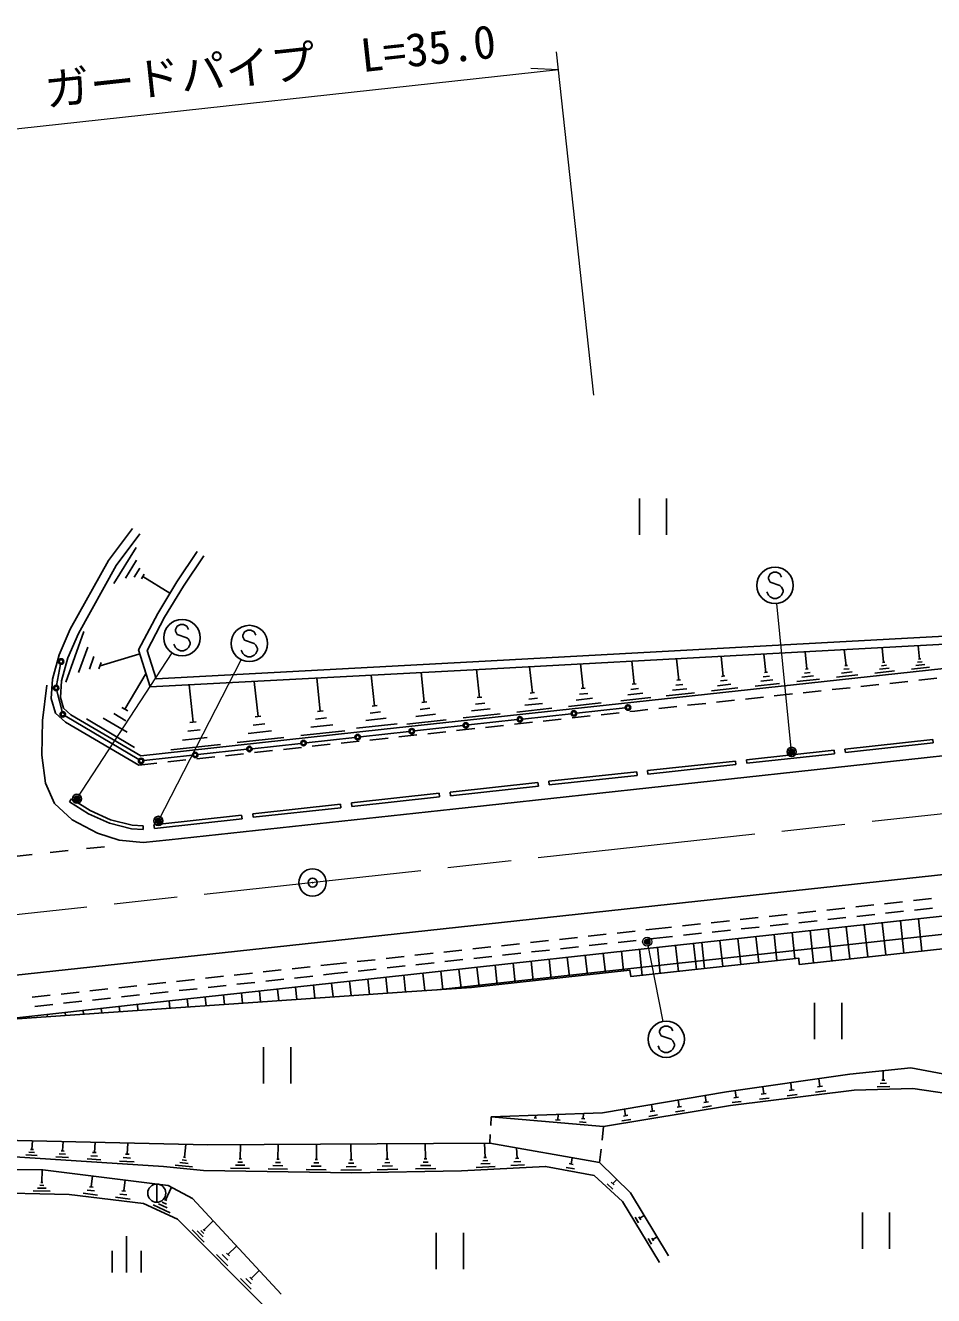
# Model space of a CAD drawing. Units: millimetres, scale not verified. Extents: x 40000 to 680000, y 20000 to 380000.
# Drawn here: x 367930 to 417952, y 259218 to 329141 of the extents above; entities that cross this region are included whole.
import ezdxf
from ezdxf.enums import TextEntityAlignment as Align

# ---------------------------------------------------------------- set-up
doc = ezdxf.new("R2010")
doc.units = ezdxf.units.MM
doc.header["$LTSCALE"] = 1000
doc.header["$PDMODE"] = 32
doc.header["$PDSIZE"] = 500
doc.linetypes.add('CHAIN', pattern=[18.5, 12, -1.5, 3.5, -1.5])
for name, color, linetype, lineweight in [('M-BGD', 7, 'Continuous', 25), ('M-BMK', 2, 'CHAIN', 13), ('M-BMK-SRVR', 3, 'Continuous', 25), ('M-STR-HTXT', 7, 'Continuous', 13), ('M-STR-STRC', 7, 'Continuous', 25)]:
    doc.layers.add(name, color=color, linetype=linetype, lineweight=lineweight)
doc.styles.add('ＭＳ ゴシック', font='')
doc.styles.get('ＭＳ ゴシック').set_extended_font_data('MS Gothic')

msp = doc.modelspace()

# ---------------------------------------------------------------- linework, layer by layer
at = {"layer": 'M-BGD'}
for p, q in [((401749, 303093), (401749, 301093)), ((403249, 303093), (403249, 301093)), ((372800, 298424), (374025, 300406)), ((373437, 298715), (374049, 299706)), ((373920, 298759), (374226, 299254)), ((374327, 298679), (374480, 298926)), ((374404, 298803), (375890, 297884)), ((370148, 292992), (371145, 295785)), ((370863, 293524), (371361, 294921)), ((371453, 293707), (371702, 294406)), ((372043, 293890), (374175, 294521)), ((406367, 293317), (406248, 294407)), ((408718, 293521), (408608, 294535)), ((410971, 293717), (410869, 294657)), ((413129, 293904), (413035, 294774)), ((415197, 294084), (415110, 294886)), ((417178, 294256), (417098, 294993)), ((371980, 293716), (372105, 294065)), ((395856, 292401), (395699, 293835)), ((398646, 292645), (398500, 293987)), ((401461, 292890), (401324, 294140)), ((403913, 293103), (403786, 294274)), ((411049, 293725), (410893, 293708)), ((413295, 293727), (413005, 293695)), ((413202, 293912), (413057, 293896)), ((415503, 293757), (414969, 293699)), ((415350, 293920), (415083, 293891)), ((415264, 294091), (415130, 294077)), ((417723, 293818), (416741, 293711)), ((417460, 293955), (416969, 293902)), ((417319, 294106), (417074, 294079)), ((417240, 294263), (417117, 294249)), ((373399, 291500), (374580, 293482)), ((380744, 291092), (380534, 293026)), ((384174, 291388), (383977, 293209)), ((387161, 291688), (386979, 293369)), ((389901, 291883), (389723, 293515)), ((392942, 292147), (392775, 293677)), ((404011, 293114), (403816, 293093)), ((406575, 293094), (406212, 293055)), ((406458, 293327), (406276, 293307)), ((409105, 293107), (408429, 293034)), ((408912, 293314), (408574, 293277)), ((408803, 293530), (408634, 293512)), ((411666, 293158), (410413, 293022)), ((411330, 293333), (410703, 293265)), ((411150, 293525), (410837, 293491)), ((413772, 293388), (412613, 293262)), ((413461, 293550), (412882, 293486)), ((415790, 293608), (414721, 293491)), ((415540, 292920), (416534, 293028)), ((417131, 293093), (418125, 293201)), ((377163, 290783), (376941, 292835)), ((395975, 292414), (395736, 292388)), ((398903, 292371), (398455, 292322)), ((398758, 292657), (398534, 292632)), ((401938, 292380), (401105, 292289)), ((401699, 292635), (401283, 292589)), ((401565, 292901), (401356, 292879)), ((404778, 292408), (403218, 292238)), ((404360, 292626), (403580, 292541)), ((404137, 292864), (403747, 292822)), ((407173, 292669), (405719, 292511)), ((406783, 292872), (406056, 292792)), ((409468, 292919), (408116, 292772)), ((409177, 292230), (410172, 292338)), ((410768, 292403), (411762, 292510)), ((412359, 292575), (413353, 292683)), ((413949, 292748), (414944, 292856)), ((373564, 291402), (373234, 291599)), ((387301, 291703), (387021, 291673)), ((390037, 291898), (389765, 291869)), ((393234, 291835), (392725, 291780)), ((393070, 292161), (392815, 292134)), ((396403, 291816), (395447, 291712)), ((396129, 292109), (395651, 292057)), ((399639, 291847), (397849, 291652)), ((399159, 292097), (398264, 291999)), ((402385, 292148), (400718, 291965)), ((402815, 291540), (403809, 291648)), ((404405, 291712), (405400, 291820)), ((405996, 291885), (406990, 291993)), ((407587, 292057), (408581, 292165)), ((373933, 289392), (371291, 290966)), ((373535, 290226), (372214, 291013)), ((373467, 290863), (372807, 291257)), ((380905, 291110), (380583, 291075)), ((384522, 291016), (383915, 290951)), ((384326, 291405), (384023, 291372)), ((387803, 291002), (386682, 290880)), ((387482, 291345), (386922, 291284)), ((391108, 290915), (388933, 290677)), ((390524, 291218), (389437, 291099)), ((390213, 291551), (389669, 291491)), ((394074, 291239), (392034, 291016)), ((393527, 291523), (392507, 291412)), ((396916, 291550), (395004, 291341)), ((396452, 290845), (397447, 290954)), ((398043, 291019), (399037, 291128)), ((399634, 291193), (400628, 291302)), ((401224, 291367), (401504, 291397)), ((401504, 291397), (402218, 291475)), ((377555, 290365), (376871, 290290)), ((377334, 290802), (376992, 290765)), ((381482, 290303), (380193, 290163)), ((381113, 290697), (380469, 290628)), ((385520, 290306), (383092, 290043)), ((384869, 290645), (383655, 290513)), ((388403, 290689), (386162, 290446)), ((390090, 290150), (391084, 290259)), ((391681, 290324), (392675, 290432)), ((393271, 290498), (394265, 290606)), ((394862, 290671), (395856, 290780)), ((378679, 289564), (375944, 289267)), ((377946, 289946), (376578, 289797)), ((382173, 289943), (379595, 289663)), ((383728, 289458), (384722, 289566)), ((385319, 289630), (386313, 289738)), ((386909, 289803), (387580, 289875)), ((387580, 289875), (387903, 289911)), ((388500, 289976), (389494, 290085)), ((417906, 289839), (413071, 289305)), ((417928, 289641), (413093, 289106)), ((417928, 289641), (417906, 289839)), ((377365, 288768), (378359, 288876)), ((378956, 288940), (379950, 289048)), ((380547, 289113), (381541, 289221)), ((382137, 289285), (383131, 289393)), ((412475, 289243), (407640, 288719)), ((412497, 289044), (407662, 288520)), ((412497, 289044), (412475, 289243)), ((413093, 289106), (413071, 289305)), ((374184, 288423), (375178, 288531)), ((375775, 288595), (376769, 288703)), ((407035, 288644), (402198, 288118)), ((402219, 287919), (402198, 288118)), ((407057, 288446), (402219, 287919)), ((407057, 288446), (407035, 288644)), ((407662, 288520), (407640, 288719)), ((396163, 287463), (391328, 286930)), ((396185, 287264), (396163, 287463)), ((401599, 288054), (396766, 287535)), ((396787, 287336), (396766, 287535)), ((401620, 287855), (396787, 287336)), ((401620, 287855), (401599, 288054)), ((390719, 286871), (385892, 286336)), ((390741, 286672), (390719, 286871)), ((391350, 286731), (391328, 286930)), ((396185, 287264), (391350, 286731)), ((370354, 286404), (370462, 286573)), ((385280, 286270), (380453, 285744)), ((385301, 286071), (380475, 285546)), ((385301, 286071), (385280, 286270)), ((385914, 286137), (385892, 286336)), ((390741, 286672), (385914, 286137)), ((379841, 285669), (375013, 285134)), ((379863, 285470), (375035, 284936)), ((379863, 285470), (379841, 285669)), ((380475, 285546), (380453, 285744)), ((374410, 284877), (374424, 285077)), ((375035, 284936), (375013, 285134)), ((412070, 280438), (413064, 280547)), ((413661, 280612), (414655, 280721)), ((415251, 280786), (416246, 280895)), ((416842, 280960), (417836, 281069)), ((416898, 280443), (417893, 280552)), ((405708, 279743), (406702, 279851)), ((407299, 279917), (408293, 280025)), ((408889, 280090), (409883, 280199)), ((410480, 280264), (411474, 280373)), ((410536, 279747), (411530, 279856)), ((412127, 279921), (413121, 280030)), ((413717, 280095), (414712, 280204)), ((415127, 279743), (415321, 277969)), ((415308, 280269), (416302, 280378)), ((416121, 279852), (416315, 278077)), ((417115, 279960), (417309, 278186)), ((398929, 278999), (399923, 279109)), ((400520, 279174), (401514, 279283)), ((402110, 279349), (402817, 279427)), ((402817, 279427), (403521, 279504)), ((404118, 279569), (405112, 279678)), ((404174, 279052), (405168, 279161)), ((405270, 277662), (423875, 279692)), ((405765, 279226), (406759, 279334)), ((407355, 279400), (408349, 279508)), ((408946, 279574), (409940, 279682)), ((409162, 279092), (409318, 277667)), ((410157, 279201), (410312, 277776)), ((411151, 279309), (411344, 277535)), ((412145, 279418), (412338, 277644)), ((413139, 279526), (413332, 277752)), ((414133, 279635), (414327, 277861)), ((392568, 278300), (393562, 278409)), ((394158, 278475), (395152, 278584)), ((395748, 278650), (396742, 278759)), ((397339, 278825), (398333, 278934)), ((397396, 278308), (398390, 278417)), ((398986, 278482), (399980, 278592)), ((400576, 278657), (401570, 278767)), ((402167, 278832), (402874, 278910)), ((402742, 278390), (402900, 276957)), ((402874, 278910), (403578, 278987)), ((403736, 278499), (403894, 277067)), ((404730, 278608), (404887, 277177)), ((405186, 278658), (405342, 277227)), ((406180, 278767), (406336, 277337)), ((407174, 278875), (407330, 277447)), ((408168, 278984), (408324, 277557)), ((386206, 277601), (387200, 277710)), ((387796, 277776), (388790, 277885)), ((389387, 277950), (390381, 278060)), ((390618, 276050), (405270, 277661)), ((390977, 278125), (391971, 278235)), ((391034, 277608), (392028, 277718)), ((392624, 277783), (393618, 277892)), ((394215, 277958), (395209, 278067)), ((395784, 277624), (395902, 276548)), ((395805, 278133), (396799, 278242)), ((396778, 277734), (396896, 276658)), ((397772, 277843), (397890, 276767)), ((398766, 277952), (398884, 276877)), ((399760, 278062), (399878, 276986)), ((400754, 278171), (400872, 277096)), ((401748, 278280), (401906, 276848)), ((379437, 276861), (380431, 276969)), ((381028, 277034), (382022, 277143)), ((382618, 277208), (383612, 277317)), ((384209, 277382), (384902, 277458)), ((384351, 276874), (384959, 276941)), ((384902, 277458), (385609, 277535)), ((384959, 276941), (385666, 277018)), ((386263, 277084), (387257, 277193)), ((387853, 277259), (388847, 277368)), ((389443, 277434), (390437, 277543)), ((389820, 276968), (389926, 276005)), ((390814, 277078), (390925, 276070)), ((391808, 277187), (391924, 276136)), ((392802, 277296), (392920, 276219)), ((393796, 277406), (393914, 276329)), ((394790, 277515), (394908, 276438)), ((373075, 276166), (374069, 276274)), ((374665, 276339), (375659, 276448)), ((376256, 276513), (377250, 276622)), ((377846, 276687), (378841, 276795)), ((377989, 276179), (378983, 276288)), ((379579, 276353), (380573, 276462)), ((381170, 276527), (382164, 276635)), ((382760, 276701), (383754, 276809)), ((382808, 276199), (382882, 275522)), ((383802, 276308), (383880, 275591)), ((384796, 276417), (384879, 275660)), ((385790, 276526), (385877, 275729)), ((386784, 276635), (386876, 275798)), ((387778, 276744), (387874, 275867)), ((388772, 276853), (388873, 275936)), ((368303, 275645), (369297, 275753)), ((369894, 275818), (370888, 275927)), ((371484, 275992), (372478, 276101)), ((371626, 275484), (372621, 275593)), ((373217, 275658), (374211, 275767)), ((374808, 275832), (375802, 275940)), ((376398, 276006), (377392, 276114)), ((376843, 275545), (376891, 275109)), ((377837, 275654), (377890, 275178)), ((378832, 275763), (378888, 275247)), ((379826, 275872), (379887, 275316)), ((380820, 275981), (380885, 275384)), ((381814, 276090), (381883, 275453)), ((368445, 275137), (369439, 275246)), ((370036, 275311), (371030, 275419)), ((370120, 274805), (370138, 274643)), ((371114, 274915), (371136, 274712)), ((372108, 275025), (372135, 274781)), ((373102, 275134), (373133, 274849)), ((374096, 275244), (374131, 274918)), ((375849, 275436), (375893, 275040)), ((411399, 275326), (411399, 273326)), ((412899, 275326), (412899, 273326)), ((368132, 274586), (368141, 274505)), ((369126, 274696), (369139, 274574)), ((381051, 272902), (381051, 270902)), ((382551, 272902), (382551, 270902)), ((415183, 271072), (415168, 271593)), ((408593, 270324), (408544, 270719)), ((410132, 270526), (410081, 270937)), ((411833, 270749), (411549, 270714)), ((411691, 270731), (411638, 271158)), ((415541, 270734), (414845, 270714)), ((415362, 270903), (415014, 270893)), ((415270, 271074), (415096, 271069)), ((403947, 269616), (403886, 269986)), ((405430, 269864), (405368, 270237)), ((407202, 270140), (406949, 270109)), ((407076, 270125), (407029, 270504)), ((408889, 270094), (408363, 270028)), ((408725, 270341), (408462, 270308)), ((410439, 270287), (409892, 270219)), ((410268, 270543), (409995, 270509)), ((412011, 270482), (411442, 270412)), ((398647, 268959), (398672, 269243)), ((400991, 269122), (400931, 269487)), ((402590, 269389), (402345, 269348)), ((402467, 269369), (402406, 269736)), ((404235, 269410), (403741, 269328)), ((404070, 269636), (403824, 269595)), ((405720, 269656), (405223, 269574)), ((405555, 269884), (405306, 269843)), ((407360, 269903), (406854, 269840)), ((393561, 268584), (393586, 269061)), ((396077, 268993), (395957, 269004)), ((396017, 268998), (396030, 269149)), ((397377, 268879), (397134, 268901)), ((397256, 268890), (397282, 269193)), ((398820, 268753), (398441, 268786)), ((398742, 268951), (398553, 268967)), ((399774, 268519), (399691, 267780)), ((401275, 268919), (400789, 268839)), ((401113, 269142), (400870, 269102)), ((402753, 269164), (402263, 269083)), ((393508, 267607), (393534, 268084)), ((368437, 267092), (368122, 267113)), ((368369, 267255), (368211, 267265)), ((368290, 267260), (368321, 267734)), ((370065, 267173), (369892, 267184)), ((369979, 267178), (370012, 267695)), ((371727, 267093), (371764, 267655)), ((373537, 267006), (373577, 267613)), ((376698, 266831), (376768, 267540)), ((379762, 266741), (379774, 267523)), ((381840, 266727), (381853, 267536)), ((383955, 266713), (383967, 267549)), ((387860, 266725), (387846, 267573)), ((389971, 266752), (389957, 267585)), ((393253, 266824), (393210, 267605)), ((399552, 266545), (393508, 267607)), ((395018, 266778), (394987, 267347)), ((399635, 267283), (399552, 266545)), ((368585, 266924), (367953, 266965)), ((370300, 266811), (369611, 266856)), ((370140, 266995), (369795, 267017)), ((372077, 266695), (371328, 266744)), ((371902, 266894), (371527, 266919)), ((371820, 267087), (371633, 267100)), ((373915, 266574), (373105, 266627)), ((373726, 266790), (373321, 266816)), ((373638, 266999), (373436, 267012)), ((376904, 266492), (376431, 266539)), ((376801, 266662), (376565, 266685)), ((376757, 266825), (376639, 266837)), ((379890, 266565), (379629, 266569)), ((379827, 266740), (379697, 266742)), ((381973, 266546), (381703, 266550)), ((381908, 266726), (381773, 266728)), ((384091, 266526), (383813, 266530)), ((384024, 266712), (383885, 266714)), ((388005, 266539), (387722, 266534)), ((387931, 266726), (387789, 266724)), ((390113, 266569), (389836, 266564)), ((390041, 266753), (389902, 266751)), ((393532, 266491), (393011, 266462)), ((393393, 266657), (393132, 266643)), ((393318, 266827), (393188, 266820)), ((395418, 266419), (394659, 266378)), ((395218, 266599), (394839, 266578)), ((395113, 266783), (394923, 266773)), ((398104, 266440), (397873, 266483)), ((397988, 266461), (398053, 266808)), ((368838, 265443), (368854, 266147)), ((371555, 265202), (371629, 265806)), ((377125, 266312), (376179, 266405)), ((380276, 266212), (379233, 266227)), ((380018, 266389), (379496, 266397)), ((382371, 266180), (381293, 266196)), ((382105, 266364), (381565, 266372)), ((384503, 266148), (383389, 266165)), ((384228, 266338), (383671, 266346)), ((388435, 266170), (387305, 266150)), ((388149, 266353), (387584, 266344)), ((390537, 266206), (389425, 266187)), ((390256, 266386), (389700, 266377)), ((393802, 266331), (392760, 266274)), ((398176, 266187), (397714, 266273)), ((369066, 265126), (368597, 265136)), ((368952, 265284), (368717, 265290)), ((368897, 265442), (368779, 265445)), ((371732, 264976), (371329, 265025)), ((371656, 265190), (371455, 265214)), ((373349, 264982), (373422, 265583)), ((375165, 265357), (375165, 264357)), ((375652, 264473), (375979, 265185)), ((400293, 265075), (399977, 265368)), ((400361, 265307), (400202, 265453)), ((400282, 265380), (400501, 265617)), ((369297, 264964), (368359, 264985)), ((371909, 264750), (371103, 264848)), ((373701, 264532), (372900, 264630)), ((373525, 264757), (373124, 264806)), ((373449, 264969), (373249, 264994)), ((375698, 264260), (375461, 264369)), ((375712, 264446), (375593, 264500)), ((375909, 263780), (374960, 264216)), ((375744, 264048), (375270, 264266)), ((401768, 263478), (402011, 263626)), ((414028, 263795), (414028, 261795)), ((415528, 263795), (415528, 261795)), ((377779, 262830), (378277, 263326)), ((401705, 263217), (401507, 263541)), ((401818, 263397), (401719, 263559)), ((373506, 262489), (373506, 260489)), ((377778, 262168), (377117, 262832)), ((377723, 262444), (377393, 262776)), ((377751, 262637), (377586, 262803)), ((377820, 262789), (377738, 262872)), ((390552, 262673), (390552, 260673)), ((392052, 262673), (392052, 260673)), ((402419, 262050), (402225, 262367)), ((402529, 262226), (402432, 262385)), ((402481, 262305), (402719, 262451)), ((372706, 261689), (372706, 260489)), ((374306, 261689), (374306, 260489)), ((379164, 261400), (379009, 261556)), ((379087, 261478), (379555, 261944)), ((379085, 260855), (378464, 261479)), ((379086, 261166), (378775, 261478)), ((380356, 259579), (379772, 260165)), ((380356, 259871), (380064, 260164)), ((380430, 260090), (380284, 260237)), ((380357, 260164), (380797, 260602))]:
    msp.add_line(p, q, dxfattribs=at)
for points in [[(373838, 301455), (372502, 299679), (370404, 295897), (369787, 294488), (369430, 293144), (369354, 292096), (369581, 291288), (370132, 290779), (374184, 288423)], [(374238, 301155), (372922, 299406), (370853, 295675), (370260, 294323), (369925, 293061), (369859, 292147), (370024, 291560), (370431, 291184), (374293, 288938)], [(377386, 300183), (376269, 298509), (375217, 296775), (374160, 294769), (374807, 292721), (392599, 293668), (408763, 294543), (425343, 295438), (425361, 295439)], [(377752, 299938), (376640, 298272), (375600, 296558), (374635, 294727), (375124, 293179), (392575, 294107), (408739, 294983), (425318, 295877), (425339, 295878)], [(374293, 288938), (387526, 290373), (401450, 291894), (427317, 294701)], [(374410, 284877), (373781, 284920), (372556, 285217), (371399, 285741), (370354, 286404)], [(374424, 285077), (373812, 285119), (372622, 285407), (371495, 285917), (370462, 286573)], [(439659, 282397), (423786, 280688), (405186, 278658), (388826, 276859), (374855, 275327), (366144, 274367)], [(366144, 274367), (388941, 275940), (392508, 276174), (401216, 277134), (401284, 276779), (410522, 277800), (410556, 277449), (418785, 278347), (418833, 277989), (427087, 278904), (427135, 278559), (434659, 279375), (439659, 282397)], [(425936, 265475), (424644, 269428), (422556, 270129), (419930, 271143), (416694, 271755), (413336, 271399), (406537, 270434), (399711, 269280), (393586, 269061)], [(424802, 263708), (423954, 266469), (422350, 268920), (419800, 270177), (416810, 270621), (413585, 270527), (406774, 269679), (399774, 268519), (393586, 269061)], [(393508, 267607), (377971, 267513), (362625, 267864)], [(402863, 261036), (400812, 264391), (399254, 265833), (396581, 266333), (391955, 266080), (385912, 265977), (377745, 266100), (375529, 266318), (364482, 267042), (362757, 267178)], [(403350, 261403), (401257, 264878), (399552, 266545)], [(363145, 266061), (363677, 266161), (368895, 266147), (375791, 265287), (377133, 264561), (382008, 259292)], [(365456, 264899), (370335, 264791), (374437, 264291), (376306, 263433), (381028, 258691)]]:
    msp.add_lwpolyline(points, dxfattribs=at)
msp.add_circle((375165, 264857), 500, dxfattribs=at)
at = {"layer": 'M-BMK'}
msp.add_line((463274, 290626), (323047, 275339), dxfattribs=at)
at = {"layer": 'M-BMK-SRVR'}
msp.add_circle((383746, 281956), 750, dxfattribs=at)
msp.add_point((383746, 281956), dxfattribs=at)
at = {"layer": 'M-STR-HTXT'}
for p, q in [((399243, 308794), (397184, 327682)), ((397292, 326688), (365955, 323271)), ((397292, 326688), (395774, 326774)), ((410131, 289150), (409317, 297317)), ((370771, 286567), (376010, 294600)), ((375255, 285352), (379806, 294224)), ((402177, 278696), (403036, 274307))]:
    msp.add_line(p, q, dxfattribs=at)
for radius in [150, 120, 90, 60, 30, 20]:
    msp.add_circle((402177, 278696), radius, dxfattribs=at)
msp.add_point((402177, 278696), dxfattribs=at)
at = {"layer": 'M-STR-STRC'}
for p, q in [((408944, 298952), (408854, 298770)), ((408854, 298770), (408854, 298679)), ((408854, 298679), (408944, 298498)), ((409126, 299043), (408944, 298952)), ((409308, 299043), (409126, 299043)), ((409490, 298952), (409308, 299043)), ((409581, 298770), (409490, 298952)), ((408854, 297770), (408763, 297952)), ((408944, 298498), (409490, 298316)), ((409490, 298316), (409581, 298225)), ((409581, 298225), (409672, 298043)), ((409672, 297952), (409581, 297770)), ((409672, 298043), (409672, 297952)), ((408944, 297679), (408854, 297770)), ((409126, 297588), (408944, 297679)), ((409308, 297588), (409126, 297588)), ((409490, 297679), (409308, 297588)), ((409581, 297770), (409490, 297679)), ((376283, 296072), (376192, 295890)), ((376192, 295890), (376192, 295799)), ((376192, 295799), (376283, 295617)), ((376465, 296163), (376283, 296072)), ((376647, 296163), (376465, 296163)), ((376829, 296072), (376647, 296163)), ((376919, 295890), (376829, 296072)), ((380173, 295843), (379991, 295752)), ((380355, 295843), (380173, 295843)), ((380537, 295752), (380355, 295843)), ((376283, 295617), (376829, 295436)), ((376829, 295436), (376919, 295345)), ((376919, 295345), (377010, 295163)), ((377010, 295163), (377010, 295072)), ((379991, 295752), (379900, 295570)), ((379900, 295570), (379900, 295480)), ((379900, 295480), (379991, 295298)), ((379991, 295298), (380537, 295116)), ((380628, 295570), (380537, 295752)), ((380537, 295116), (380628, 295025)), ((376192, 294890), (376101, 295072)), ((376283, 294799), (376192, 294890)), ((376465, 294708), (376283, 294799)), ((376647, 294708), (376465, 294708)), ((376829, 294799), (376647, 294708)), ((376919, 294890), (376829, 294799)), ((377010, 295072), (376919, 294890)), ((379900, 294570), (379809, 294752)), ((379991, 294480), (379900, 294570)), ((380173, 294389), (379991, 294480)), ((380355, 294389), (380173, 294389)), ((380537, 294480), (380355, 294389)), ((380628, 294570), (380537, 294480)), ((380628, 295025), (380718, 294843)), ((380718, 294752), (380628, 294570)), ((380718, 294843), (380718, 294752)), ((369649, 292811), (369870, 293976)), ((369952, 291364), (369658, 292518)), ((374176, 288731), (370118, 291142)), ((395015, 290923), (392337, 290629)), ((397992, 291249), (395314, 290955)), ((400969, 291575), (398291, 291281)), ((389062, 290270), (386379, 289977)), ((392038, 290597), (389360, 290303)), ((383099, 289618), (380416, 289324)), ((386080, 289944), (383397, 289650)), ((377137, 288965), (374454, 288671)), ((380118, 289291), (377435, 288997)), ((371298, 283827), (372282, 283929)), ((367311, 283393), (368305, 283502)), ((369299, 283610), (370294, 283718)), ((371288, 283826), (371298, 283827)), ((402954, 273967), (402864, 273785)), ((402864, 273785), (402864, 273694)), ((402864, 273694), (402954, 273512)), ((403136, 274057), (402954, 273967)), ((402954, 273512), (403500, 273330)), ((403318, 274057), (403136, 274057)), ((403500, 273967), (403318, 274057)), ((403591, 273785), (403500, 273967)), ((402864, 272785), (402773, 272967)), ((402954, 272694), (402864, 272785)), ((403500, 273330), (403591, 273239)), ((403591, 272785), (403500, 272694)), ((403591, 273239), (403682, 273057)), ((403682, 272967), (403591, 272785)), ((403682, 273057), (403682, 272967)), ((403136, 272603), (402954, 272694)), ((403318, 272603), (403136, 272603)), ((403500, 272694), (403318, 272603)), ((385866, 266691), (385852, 267538)), ((386011, 266505), (385728, 266500)), ((385937, 266692), (385796, 266690)), ((386441, 266136), (385311, 266116)), ((386155, 266319), (385590, 266310))]:
    msp.add_line(p, q, dxfattribs=at)
for points in [[(369113, 292824), (368863, 290878), (368829, 288973), (369039, 287424), (369541, 286316), (370515, 285402), (371896, 284668), (373087, 284297), (374421, 284161), (375848, 284311), (391467, 286004), (410364, 288052), (425837, 289740), (439860, 291271)], [(440154, 284764), (423422, 282936), (402591, 280673), (382493, 278499), (362978, 276377)]]:
    msp.add_lwpolyline(points, dxfattribs=at)
for centre, radius in [((409217, 298316), 1000), ((376556, 295436), 1000), ((380264, 295116), 1000), ((369898, 294124), 150), ((369898, 294124), 120), ((369898, 294124), 100), ((369621, 292663), 150), ((369621, 292663), 120), ((369621, 292663), 100), ((401118, 291591), 150), ((401118, 291591), 120), ((401118, 291591), 100), ((369989, 291218), 150), ((369989, 291218), 120), ((369989, 291218), 100), ((395164, 290939), 150), ((395164, 290939), 120), ((395164, 290939), 100), ((398141, 291265), 150), ((398141, 291265), 120), ((398141, 291265), 100), ((389211, 290287), 150), ((389211, 290287), 120), ((389211, 290287), 100), ((392188, 290613), 150), ((392188, 290613), 120), ((392188, 290613), 100), ((383248, 289634), 150), ((383248, 289634), 120), ((383248, 289634), 100), ((386230, 289960), 150), ((386230, 289960), 120), ((386230, 289960), 100), ((374305, 288654), 150), ((377286, 288981), 150), ((377286, 288981), 120), ((377286, 288981), 100), ((380267, 289307), 150), ((380267, 289307), 120), ((380267, 289307), 100), ((410131, 289150), 150), ((410131, 289150), 120), ((410131, 289150), 90), ((410131, 289150), 60), ((410131, 289150), 30), ((410131, 289150), 20), ((374305, 288654), 120), ((374305, 288654), 100), ((370771, 286567), 150), ((370771, 286567), 120), ((370771, 286567), 90), ((370771, 286567), 60), ((370771, 286567), 30), ((370771, 286567), 20), ((375255, 285352), 150), ((375255, 285352), 120), ((375255, 285352), 90), ((375255, 285352), 60), ((375255, 285352), 30), ((375255, 285352), 20), ((403227, 273330), 1000)]:
    msp.add_circle(centre, radius, dxfattribs=at)
for p in [(410131, 289150), (370771, 286567), (375255, 285352)]:
    msp.add_point(p, dxfattribs=at)

# ---------------------------------------------------------------- texts
at = {"layer": 'M-STR-HTXT', "style": 'ＭＳ ゴシック'}
msp.add_text('ガードパイプ\u3000L=35.0', height=1833, rotation=6.222, dxfattribs=at).set_placement((381569, 325477), align=Align.BOTTOM_CENTER)

doc.saveas('drawing.dxf')
